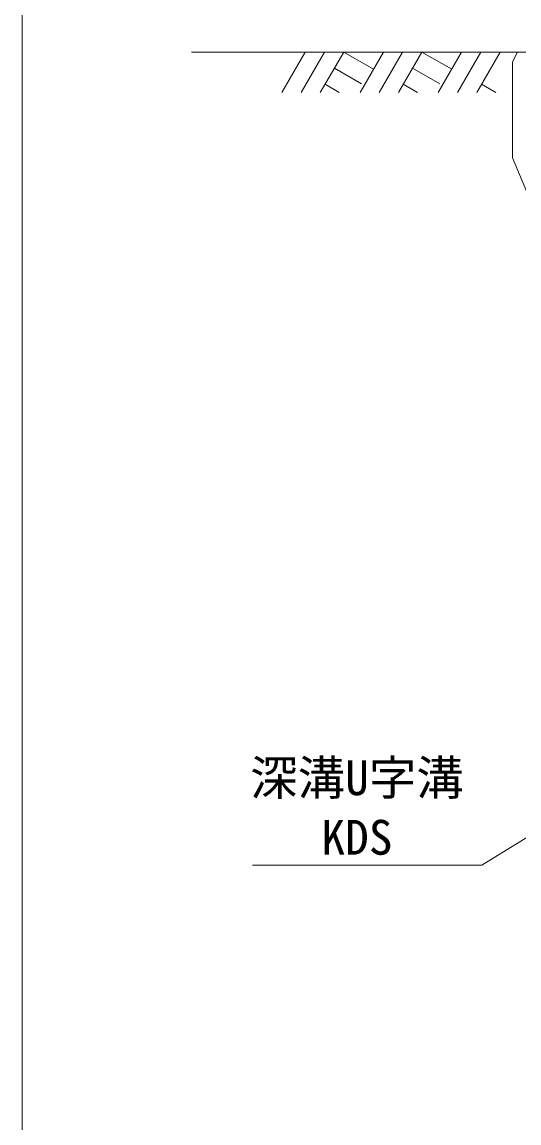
# Model space of a CAD drawing. Units: millimetres at full size; details may follow other scales. Extents: x 172874 to 217143, y 854931 to 903297.
# Drawn here: x 188474 to 189084, y 859656 to 861008 of the extents above; entities that cross this region are included whole.
import ezdxf
from ezdxf.enums import TextEntityAlignment as Align

# ---------------------------------------------------------------- set-up
doc = ezdxf.new("R2010")
doc.units = ezdxf.units.MM
doc.header["$LTSCALE"] = 20
for name, color, linetype, lineweight in [('0_2', 7, 'Continuous', 20), ('図枠', 5, 'Continuous', 13), ('引出線', 4, 'Continuous', 13), ('本体', 2, 'Continuous', 13), ('ﾊｯﾁﾝｸﾞ', 7, 'Continuous', 5)]:
    doc.layers.add(name, color=color, linetype=linetype, lineweight=lineweight)
doc.styles.add('ＭＳ ゴシック', font='')
doc.styles.get('ＭＳ ゴシック').set_extended_font_data('MS Gothic')

msp = doc.modelspace()

# ---------------------------------------------------------------- linework, layer by layer
at = {"layer": '0_2'}
msp.add_line((189082.21, 860971.42), (188682.21, 860971.42), dxfattribs=at)
at = {"layer": '図枠'}
msp.add_line((188474.21, 874031.02), (188474.21, 854931.02), dxfattribs=at)
at = {"layer": '引出線'}
msp.add_lwpolyline([(189158.78, 860047.24), (189038.57, 859972.95), (188757.05, 859972.95)], dxfattribs=at)
at = {"layer": '本体'}
for p, q in [((189082.21, 860971.42), (189076.21, 860959.42)), ((189082.21, 860971.42), (189141.21, 860971.42)), ((189076.21, 860959.42), (189076.21, 860841.42)), ((189076.21, 860841.42), (189151.21, 860661.42))]:
    msp.add_line(p, q, dxfattribs=at)
at = {"layer": 'ﾊｯﾁﾝｸﾞ', "lineweight": 9}
for p, q in [((188821.65, 860971.42), (188793, 860921.8)), ((188845.27, 860971.42), (188816.63, 860921.8)), ((188868.9, 860971.42), (188840.25, 860921.8)), ((188868.9, 860971.42), (188905.47, 860950.31)), ((188917.65, 860971.42), (188889.01, 860921.8)), ((188941.28, 860971.42), (188912.62, 860921.8)), ((188964.9, 860971.42), (188936.25, 860921.8)), ((188964.9, 860971.42), (189001.46, 860950.31)), ((189013.65, 860971.42), (188985, 860921.8)), ((189037.27, 860971.42), (189008.63, 860921.8)), ((189060.9, 860971.42), (189032.25, 860921.8)), ((188857.48, 860951.64), (188890.89, 860932.35)), ((188953.47, 860951.64), (188986.89, 860932.35)), ((188846.05, 860931.85), (188863.47, 860921.8)), ((188942.05, 860931.85), (188959.47, 860921.8)), ((189038.05, 860931.85), (189055.46, 860921.8))]:
    msp.add_line(p, q, dxfattribs=at)

# ---------------------------------------------------------------- texts
at = {"layer": '引出線', "style": 'ＭＳ ゴシック'}
for s, p in [('深溝U字溝', (188754.19, 860046.19)), ('KDS', (188841.6, 859973.07))]:
    msp.add_text(s, height=42.72, dxfattribs=at).set_placement(p, align=Align.BOTTOM_LEFT)

doc.saveas('drawing.dxf')
